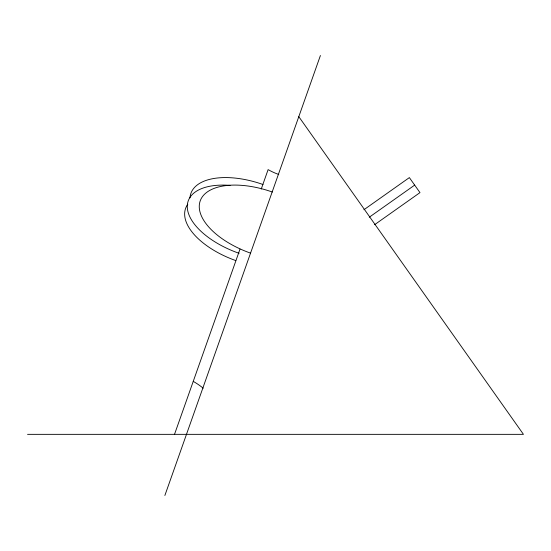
<?xml version="1.0" encoding="UTF-8"?>
<svg xmlns="http://www.w3.org/2000/svg" width="551" height="551" viewBox="0 0 551 551"><rect width="100%" height="100%" fill="white"/><g stroke="black" fill="none" stroke-linecap="round" stroke-linejoin="round"><path stroke-width="0.83" d="M174.515 434.346L240.009 249.107M261.229 189.089L268.11 169.618A64.873 52.972 54.7 0 0 278.758 174.474M164.866 495.487L320.413 55.513M363.922 209.738L409.365 177.601L419.979 192.609L374.59 224.705M369.287 217.204L414.676 185.108M27.55 434.346L523.45 434.346L298.8 116.654M239.079 253.302A64.873 32.433 19.5 0 1 187.457 209.153A64.873 32.433 19.5 0 1 230.084 185.384M193.243 381.382A64.873 52.972 54.7 0 1 203.202 388.18M189.978 197.899A64.873 32.433 19.5 0 1 263.034 184.523M235.766 260.575A64.873 32.433 19.5 0 1 187.795 204.221M250.381 253.074A64.873 32.433 19.5 0 1 200.227 200.84A64.873 32.433 19.5 0 1 272.339 192.03"/></g></svg>
